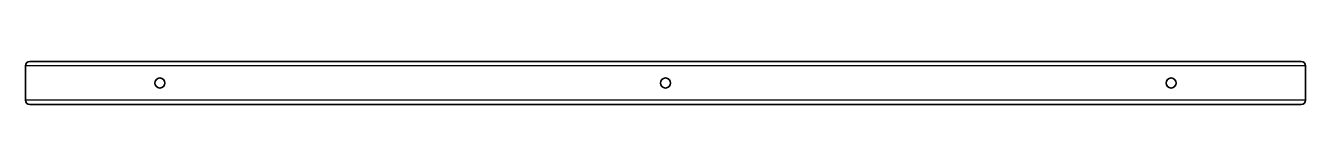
# Model space of a CAD drawing. Header units: inches. Extents: x 0 to 886, y 0 to 30.
import ezdxf

# ---------------------------------------------------------------- set-up
doc = ezdxf.new("R2010")
doc.units = ezdxf.units.IN
doc.header["$MEASUREMENT"] = 0
doc.layers.add('SIMUMAK Visible (ISO)', color=7, linetype='Continuous', lineweight=35)
doc.layers.add('SIMUMAK Visible Narrow (ISO)', color=7, linetype='Continuous', lineweight=25)

# ---------------------------------------------------------------- blocks, each defined once
blk = doc.blocks.new('DIN 30 x 20 x 2 00000071_Estructura Tubular_7_VIEW55')
at = {"layer": 'SIMUMAK Visible (ISO)'}
for p, q in [((-443, -12), (-443, 12)), ((440, 15), (-440, 15)), ((443, -12), (443, 12)), ((440, -15), (-440, -15))]:
    blk.add_line(p, q, dxfattribs=at)
for centre in [(-350, 0), (0, 0), (350, 0)]:
    blk.add_circle(centre, 3.5, dxfattribs=at)
for centre, start, end in [((-440, 12), 90, 180), ((440, 12), 0, 90), ((-440, -12), 180, 270), ((440, -12), 270, 0)]:
    blk.add_arc(centre, 3, start, end, dxfattribs=at)
at = {"layer": 'SIMUMAK Visible Narrow (ISO)'}
for p, q in [((443, 12), (-443, 12)), ((443, -12), (-443, -12))]:
    blk.add_line(p, q, dxfattribs=at)

msp = doc.modelspace()

# ---------------------------------------------------------------- block references
msp.add_blockref('DIN 30 x 20 x 2 00000071_Estructura Tubular_7_VIEW55', (443, 15))

doc.saveas('drawing.dxf')
